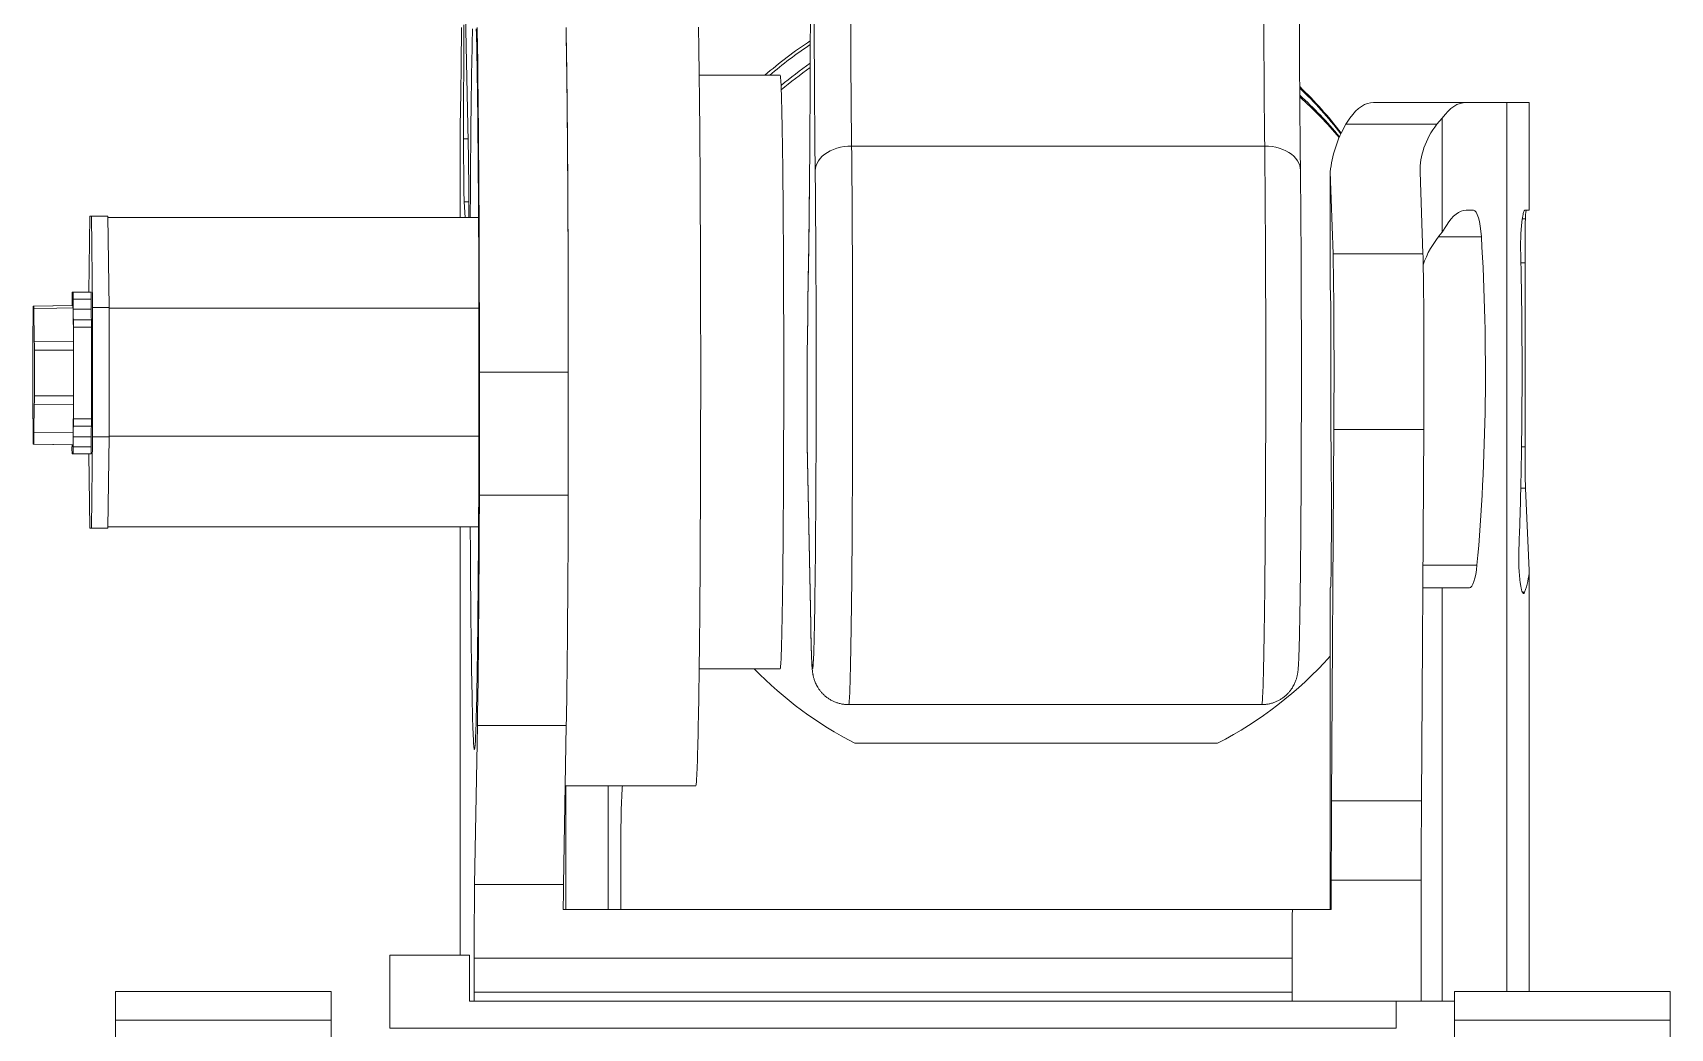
# Model space of a CAD drawing. Header units: millimetres. Extents: x 419 to 13500, y 498 to 10404.
# Drawn here: x 8802 to 9713, y 5813 to 6367 of the extents above; entities that cross this region are included whole.
import ezdxf

# ---------------------------------------------------------------- set-up
doc = ezdxf.new("R2010")
doc.units = ezdxf.units.MM
doc.header["$LTSCALE"] = 50

msp = doc.modelspace()

# ---------------------------------------------------------------- linework, layer by layer
at = {"color": 7, "linetype": 'Continuous', "lineweight": 15}
for p, q in [((9044.54, 6297.32), (9042.56, 6391.73)), ((9042.02, 6371.21), (9041.88, 6307.71)), ((9217.96, 6343.06), (9172.92, 6343.06)), ((9548.19, 6327.96), (9599.61, 6327.96)), ((9622.34, 6327.96), (9599.61, 6327.96)), ((9634.74, 6327.96), (9622.34, 6327.96)), ((9634.74, 6267.96), (9634.74, 6327.96)), ((9040.01, 6318.36), (9040.01, 6263.96)), ((9532.72, 6315.9), (9534.89, 6319.26)), ((9532.72, 6315.9), (9583.37, 6315.9)), ((9586.31, 6319.26), (9583.37, 6315.9)), ((9586.31, 6255.71), (9586.31, 6319.26)), ((9487.57, 6303.66), (9257.72, 6303.66)), ((9524.07, 6225.45), (9524.07, 6289.3)), ((9525.58, 6243.74), (9524.07, 6289.3)), ((9574.1, 6289.3), (9575.62, 6243.74)), ((9042.17, 6272.71), (9042.77, 6263.96)), ((8833.89, 6264.72), (8833.38, 6222.46)), ((8834.76, 6264.72), (8833.89, 6264.72)), ((8835.37, 6213.9), (8834.76, 6264.72)), ((8834.76, 6264.72), (8843.96, 6264.72)), ((8844.58, 6213.9), (8843.96, 6264.72)), ((8843.97, 6263.96), (9050.17, 6263.96)), ((9586.31, 6255.71), (9588.69, 6259.52)), ((9599.61, 6267.96), (9603.72, 6267.96)), ((9632.35, 6267.96), (9634.74, 6267.96)), ((9525.58, 6243.74), (9575.62, 6243.74)), ((9233.65, 6232.62), (9233.11, 6194.2)), ((9233.65, 6232.32), (9233.11, 6193.92)), ((9524.07, 6225.45), (9524.2, 6221.41)), ((8802.42, 6214.58), (8824.16, 6214.96)), ((8802.72, 6214.58), (8802.42, 6214.58)), ((8802.72, 6214.58), (8824.47, 6214.96)), ((8823.96, 6218.46), (8823.96, 6214.96)), ((8824.62, 6222.46), (8824.01, 6222.46)), ((8824.47, 6214.96), (8824.16, 6214.96)), ((8824.74, 6195.04), (8824.52, 6213.69)), ((8824.62, 6222.46), (8834.62, 6222.46)), ((8824.67, 6212.96), (8824.67, 6218.46)), ((8824.67, 6218.46), (8834.67, 6218.46)), ((8834.67, 6212.96), (8834.67, 6218.46)), ((8835.37, 6142.02), (8835.37, 6213.9)), ((8835.37, 6213.9), (8844.58, 6213.9)), ((8844.58, 6142.02), (8844.58, 6213.9)), ((8802.36, 6212.64), (8802.14, 6194.78)), ((8802.99, 6194.77), (8802.77, 6213.4)), ((8824.67, 6212.96), (8834.67, 6212.96)), ((8824.81, 6206.96), (8824.74, 6206.96)), ((8824.81, 6206.96), (8834.81, 6206.96)), ((8844.58, 6213.58), (9050.36, 6213.58)), ((8824.86, 6151.96), (8824.86, 6202.96)), ((8824.86, 6202.96), (8834.86, 6202.96)), ((8834.86, 6151.96), (8834.86, 6202.96)), ((8802.12, 6190.09), (8802.12, 6164.83)), ((8802.99, 6194.77), (8824.74, 6195.04)), ((8803.02, 6164.83), (8803.02, 6190.13)), ((8803.02, 6190.13), (8824.77, 6190.13)), ((8824.77, 6164.83), (8824.77, 6190.13)), ((9100.1, 6177.96), (9050.64, 6177.96)), ((9050.64, 6109.4), (9050.64, 6177.96)), ((9100.1, 6177.96), (9100.1, 6170.41)), ((9100.1, 6170.41), (9100.1, 6109.4)), ((8802.14, 6160.14), (8802.34, 6143.67)), ((8802.8, 6144.38), (8802.99, 6160.15)), ((8802.99, 6160.15), (8824.74, 6159.88)), ((8803.02, 6164.83), (8824.77, 6164.83)), ((8824.55, 6144.22), (8824.74, 6159.88)), ((8824.86, 6151.96), (8834.86, 6151.96)), ((8802.34, 6143.67), (8802.34, 6137.84)), ((8802.8, 6137.84), (8802.8, 6144.38)), ((8802.8, 6144.38), (8824.55, 6144.22)), ((8824.55, 6137.46), (8824.55, 6144.22)), ((8824.67, 6136.46), (8824.67, 6141.96)), ((8824.67, 6141.96), (8834.67, 6141.96)), ((8824.74, 6147.96), (8824.81, 6147.96)), ((8824.81, 6147.96), (8834.81, 6147.96)), ((8834.67, 6136.46), (8834.67, 6141.96)), ((8834.76, 6091.2), (8835.37, 6142.02)), ((8835.37, 6142.02), (8844.58, 6142.02)), ((8843.96, 6091.2), (8844.58, 6142.02)), ((8844.58, 6142.34), (9050.36, 6142.34)), ((9524.76, 5939.49), (9526.05, 6145.95)), ((9526.05, 6145.95), (9576.08, 6145.95)), ((9576.08, 6145.95), (9574.8, 5939.49)), ((8802.34, 6137.84), (8802.8, 6137.84)), ((8802.34, 6137.84), (8824.08, 6137.46)), ((8802.8, 6137.84), (8824.55, 6137.46)), ((8823.96, 6137.46), (8823.96, 6136.46)), ((8824.01, 6132.46), (8824.62, 6132.46)), ((8824.08, 6137.46), (8824.55, 6137.46)), ((8824.62, 6132.46), (8834.62, 6132.46)), ((8824.67, 6136.46), (8834.67, 6136.46)), ((8833.39, 6132.46), (8833.89, 6091.2)), ((9233.16, 6128.98), (9234.97, 6037.42)), ((9233.17, 6128.58), (9234.97, 6037.03)), ((9634.74, 6067.62), (9632.67, 6113.46)), ((9100.1, 6109.4), (9050.64, 6109.4)), ((9524.66, 6097.7), (9524.48, 6068.85)), ((8833.89, 6091.2), (8834.76, 6091.2)), ((8833.89, 6091.2), (8843.09, 6091.2)), ((8834.76, 6091.2), (8843.96, 6091.2)), ((8843.09, 6091.2), (8843.96, 6091.2)), ((8843.97, 6091.96), (9050.17, 6091.96)), ((8843.97, 6091.96), (9050.17, 6091.96)), ((9040.01, 6091.96), (9040.01, 5853.6)), ((9634.74, 5833.43), (9634.74, 6067.62)), ((9524.07, 5879), (9524.07, 6057.96)), ((9524.26, 6057.96), (9524.07, 6057.96)), ((9586.31, 6057.96), (9575.53, 6057.96)), ((9586.31, 5827.96), (9586.31, 6057.96)), ((9601.44, 6057.96), (9586.31, 6057.96)), ((9172.92, 6012.86), (9217.96, 6012.86)), ((9256.07, 5992.96), (9485.93, 5992.96)), ((9047.99, 5892.89), (9049.52, 5981.37)), ((9098.99, 5981.37), (9049.52, 5981.37)), ((9098.99, 5981.37), (9097.46, 5892.89)), ((9259.59, 5971.49), (9461.37, 5971.49)), ((9098.41, 5947.84), (9170.98, 5947.84)), ((9098.74, 5879), (9098.74, 5947.84)), ((9524.76, 5939.49), (9574.8, 5939.49)), ((9129.39, 5879), (9129.39, 5923.78)), ((9524.63, 5879), (9524.63, 5895.29)), ((9524.63, 5895.29), (9574.66, 5895.29)), ((9574.66, 5895.29), (9574.66, 5827.96)), ((9097.46, 5892.89), (9047.99, 5892.89)), ((9502.97, 5879), (9097.3, 5879)), ((9524.63, 5879), (9502.97, 5879)), ((9000.72, 5853.6), (9000.72, 5812.96)), ((9000.72, 5853.6), (9045.06, 5853.6)), ((9045.06, 5853.6), (9045.06, 5827.96)), ((9047.74, 5832.96), (9047.74, 5851.93)), ((9502.87, 5851.93), (9047.74, 5851.93)), ((9502.87, 5851.93), (9502.87, 5832.96)), ((8968.22, 5833.43), (8848.22, 5833.43)), ((8848.22, 5833.43), (8848.22, 5817.43)), ((8968.22, 5833.43), (8968.22, 5817.43)), ((9502.87, 5832.96), (9047.74, 5832.96)), ((9713.22, 5833.43), (9593.22, 5833.43)), ((9593.22, 5833.43), (9593.22, 5817.43)), ((9713.22, 5833.43), (9713.22, 5817.43)), ((9045.06, 5827.96), (9047.68, 5827.96)), ((9502.81, 5827.96), (9047.68, 5827.96)), ((9502.81, 5827.96), (9574.66, 5827.96)), ((9560.72, 5812.96), (9560.72, 5827.96)), ((9574.66, 5827.96), (9586.31, 5827.96)), ((9586.31, 5827.96), (9593.22, 5827.96)), ((8968.22, 5817.43), (8848.22, 5817.43)), ((8848.22, 5817.43), (8848.22, 5749.43)), ((8968.22, 5817.43), (8968.22, 5749.43)), ((9000.72, 5812.96), (9560.72, 5812.96)), ((9713.22, 5817.43), (9593.22, 5817.43)), ((9593.22, 5817.43), (9593.22, 5749.43)), ((9713.22, 5817.43), (9713.22, 5749.43))]:
    msp.add_line(p, q, dxfattribs=at)
at = {"color": 8, "linetype": 'Continuous', "lineweight": 15}
for p, q in [((9622.34, 5833.43), (9622.34, 6327.96)), ((9044.32, 6307.71), (9041.88, 6307.71)), ((9044.72, 6272.71), (9042.17, 6272.71)), ((9630.91, 6263.26), (9632.61, 6263.26)), ((9584.21, 6253.15), (9608.12, 6253.15)), ((9630.13, 6238.66), (9632.44, 6238.66)), ((9630.47, 6136.4), (9632.49, 6136.4)), ((9233.17, 6128.58), (9233.16, 6128.98)), ((9630.05, 6113.46), (9632.67, 6113.46)), ((9575.61, 6070.6), (9605.68, 6070.6)), ((9630.99, 6055.51), (9632.15, 6055.51)), ((9234.97, 6037.03), (9234.97, 6037.42)), ((9122.23, 5879), (9122.23, 5947.84))]:
    msp.add_line(p, q, dxfattribs=at)
at = {"color": 7, "linetype": 'Continuous', "lineweight": 15, "flags": 128}
for points in [[(9234.83, 6429.17), (9234.83, 6423.8), (9234.83, 6417), (9234.83, 6410.19), (9234.83, 6403.39), (9234.82, 6396.61), (9234.82, 6389.84), (9234.81, 6383.09), (9234.79, 6376.38), (9234.78, 6369.7), (9234.76, 6363.06), (9234.74, 6356.48), (9234.71, 6349.95), (9234.69, 6343.49), (9234.66, 6337.09), (9234.63, 6330.77), (9234.6, 6324.53), (9234.56, 6318.37), (9234.53, 6312.31), (9234.49, 6306.35), (9234.44, 6300.49), (9234.4, 6294.74), (9234.38, 6292.39)], [(9237.47, 6290.02), (9237.42, 6295.31), (9237.36, 6300.74), (9237.31, 6306.32), (9237.26, 6312.04), (9237.21, 6317.89), (9237.16, 6323.87), (9237.12, 6329.97), (9237.08, 6336.18), (9237.04, 6342.5), (9237, 6348.92), (9236.97, 6355.43), (9236.93, 6362.04), (9236.91, 6368.72), (9236.88, 6375.47), (9236.86, 6382.3), (9236.83, 6389.18), (9236.82, 6396.12), (9236.8, 6403.1), (9236.79, 6410.11), (9236.78, 6417.16), (9236.77, 6424.23)], [(9257.08, 6425.63), (9257.08, 6418.88), (9257.09, 6412.16), (9257.11, 6405.46), (9257.12, 6398.81), (9257.14, 6392.2), (9257.16, 6385.65), (9257.18, 6379.16), (9257.21, 6372.74), (9257.24, 6366.39), (9257.27, 6360.13), (9257.3, 6353.96), (9257.34, 6347.89), (9257.38, 6341.92), (9257.42, 6336.07), (9257.46, 6330.33), (9257.51, 6324.72), (9257.56, 6319.24), (9257.61, 6313.9), (9257.66, 6308.7), (9257.72, 6303.66)], [(9487.57, 6303.66), (9487.51, 6308.7), (9487.46, 6313.9), (9487.41, 6319.24), (9487.36, 6324.72), (9487.31, 6330.33), (9487.27, 6336.07), (9487.23, 6341.92), (9487.19, 6347.89), (9487.16, 6353.96), (9487.12, 6360.13), (9487.09, 6366.39), (9487.06, 6372.74), (9487.04, 6379.16), (9487.01, 6385.65), (9486.99, 6392.2), (9486.97, 6398.81), (9486.96, 6405.46), (9486.95, 6412.16), (9486.94, 6418.88), (9486.93, 6425.63)], [(9506.75, 6422.77), (9506.76, 6417.16), (9506.77, 6410.11), (9506.78, 6403.1), (9506.8, 6396.12), (9506.82, 6389.18), (9506.84, 6382.3), (9506.86, 6375.47), (9506.89, 6368.72), (9506.91, 6362.04), (9506.95, 6355.43), (9506.98, 6348.92), (9507.02, 6342.5), (9507.06, 6336.18), (9507.1, 6329.97), (9507.14, 6323.87), (9507.19, 6317.89), (9507.2, 6316.07)], [(9040.64, 6369.56), (9040.62, 6365.33), (9040.59, 6361.2), (9040.56, 6357.18), (9040.53, 6353.28), (9040.5, 6349.5), (9040.46, 6345.86), (9040.42, 6342.35), (9040.39, 6339), (9040.34, 6335.81), (9040.3, 6332.77), (9040.26, 6329.91), (9040.21, 6327.23), (9040.16, 6324.72), (9040.11, 6322.41), (9040.06, 6320.29), (9040.01, 6318.36)], [(9046.8, 6368.98), (9046.73, 6366.12), (9046.66, 6363.07), (9046.59, 6359.83), (9046.52, 6356.4), (9046.45, 6352.8), (9046.38, 6349.02), (9046.32, 6345.07), (9046.26, 6340.95), (9046.19, 6336.67), (9046.13, 6332.22), (9046.08, 6327.63), (9046.02, 6322.88), (9045.96, 6317.98), (9045.91, 6312.95), (9045.86, 6307.77), (9045.81, 6302.47), (9045.77, 6297.04), (9045.72, 6291.49), (9045.68, 6285.83), (9045.64, 6280.06), (9045.6, 6274.19), (9045.56, 6268.22), (9045.54, 6263.96)], [(9050.4, 6177.96), (9050.39, 6184.62), (9050.39, 6191.28), (9050.38, 6197.92), (9050.37, 6204.54), (9050.36, 6211.14), (9050.35, 6217.7), (9050.33, 6224.23), (9050.31, 6230.7), (9050.29, 6237.12), (9050.27, 6243.49), (9050.24, 6249.78), (9050.21, 6256.01), (9050.18, 6262.16), (9050.15, 6268.22), (9050.11, 6274.19), (9050.07, 6280.06), (9050.03, 6285.83), (9049.99, 6291.49), (9049.95, 6297.04), (9049.9, 6302.47), (9049.85, 6307.77), (9049.8, 6312.95), (9049.75, 6317.98), (9049.69, 6322.88), (9049.64, 6327.63), (9049.58, 6332.22), (9049.52, 6336.67), (9049.46, 6340.95), (9049.39, 6345.07), (9049.33, 6349.02), (9049.26, 6352.8), (9049.2, 6356.4), (9049.13, 6359.83), (9049.06, 6363.07), (9048.98, 6366.12), (9048.91, 6368.98)], [(9050.64, 6177.96), (9050.64, 6185.04), (9050.63, 6192.12), (9050.63, 6199.18), (9050.62, 6206.22), (9050.6, 6213.24), (9050.59, 6220.22), (9050.57, 6227.16), (9050.55, 6234.06), (9050.53, 6240.9), (9050.51, 6247.69), (9050.48, 6254.4), (9050.45, 6261.05), (9050.42, 6267.61), (9050.38, 6274.09), (9050.35, 6280.48), (9050.31, 6286.77), (9050.26, 6292.96), (9050.22, 6299.04), (9050.17, 6305), (9050.13, 6310.85), (9050.08, 6316.57), (9050.02, 6322.15), (9049.97, 6327.6), (9049.91, 6332.91), (9049.85, 6338.07), (9049.79, 6343.08), (9049.73, 6347.93), (9049.67, 6352.62), (9049.6, 6357.15), (9049.53, 6361.5), (9049.46, 6365.69), (9049.39, 6369.69)], [(9098.86, 6369.69), (9098.93, 6365.69), (9099, 6361.5), (9099.07, 6357.15), (9099.13, 6352.62), (9099.2, 6347.93), (9099.26, 6343.08), (9099.32, 6338.07), (9099.38, 6332.91), (9099.44, 6327.6), (9099.49, 6322.15), (9099.54, 6316.57), (9099.59, 6310.85), (9099.64, 6305), (9099.69, 6299.04), (9099.73, 6292.96), (9099.77, 6286.77), (9099.81, 6280.48), (9099.85, 6274.09), (9099.88, 6267.61), (9099.92, 6261.05), (9099.95, 6254.4), (9099.97, 6247.69), (9100, 6240.9), (9100.02, 6234.06), (9100.04, 6227.16), (9100.06, 6220.22), (9100.07, 6213.24), (9100.08, 6206.22), (9100.09, 6199.18), (9100.1, 6192.12), (9100.1, 6185.04), (9100.1, 6177.96)], [(9172.51, 6369.91), (9172.58, 6365.96), (9172.65, 6361.85), (9172.72, 6357.57), (9172.78, 6353.12), (9172.85, 6348.51), (9172.91, 6343.74), (9172.97, 6338.82), (9173.03, 6333.75), (9173.08, 6328.54), (9173.14, 6323.19), (9173.19, 6317.7), (9173.24, 6312.09), (9173.29, 6306.35), (9173.33, 6300.5), (9173.38, 6294.53), (9173.42, 6288.46), (9173.46, 6282.28), (9173.5, 6276.01), (9173.53, 6269.64), (9173.56, 6263.19), (9173.59, 6256.67), (9173.62, 6250.07), (9173.65, 6243.4), (9173.67, 6236.68), (9173.69, 6229.9), (9173.71, 6223.07), (9173.72, 6216.2), (9173.73, 6209.3), (9173.74, 6202.36), (9173.75, 6195.41), (9173.76, 6188.43), (9173.76, 6181.45), (9173.76, 6174.47), (9173.76, 6167.49), (9173.75, 6160.51), (9173.74, 6153.56), (9173.73, 6146.62), (9173.72, 6139.72), (9173.71, 6132.85), (9173.69, 6126.02), (9173.67, 6119.24), (9173.65, 6112.52), (9173.62, 6105.85), (9173.59, 6099.25), (9173.56, 6092.73), (9173.53, 6086.28), (9173.5, 6079.91), (9173.46, 6073.64), (9173.42, 6067.46), (9173.38, 6061.39), (9173.33, 6055.42), (9173.29, 6049.57), (9173.24, 6043.83), (9173.19, 6038.22), (9173.14, 6032.73), (9173.08, 6027.38), (9173.03, 6022.17), (9172.97, 6017.1), (9172.91, 6012.18), (9172.85, 6007.41), (9172.78, 6002.8), (9172.72, 5998.35), (9172.65, 5994.07), (9172.58, 5989.96), (9172.51, 5986.01), (9172.44, 5982.25), (9172.37, 5978.67), (9172.3, 5975.27), (9172.22, 5972.05), (9172.14, 5969.03), (9172.07, 5966.2), (9171.99, 5963.56), (9171.91, 5961.12), (9171.83, 5958.88), (9171.75, 5956.85), (9171.67, 5955.01), (9171.59, 5953.39), (9171.5, 5951.96), (9171.42, 5950.75), (9171.34, 5949.75), (9171.25, 5948.95), (9171.17, 5948.37), (9171.08, 5948), (9171, 5947.84), (9170.98, 5947.84)], [(9098.9, 6367.43), (9098.97, 6363.38), (9099.04, 6359.17), (9099.1, 6354.78), (9099.17, 6350.24), (9099.23, 6345.54), (9099.29, 6340.68), (9099.35, 6335.68), (9099.41, 6330.53), (9099.46, 6325.24), (9099.51, 6319.81), (9099.57, 6314.26), (9099.61, 6308.58), (9099.66, 6302.77), (9099.71, 6296.86), (9099.75, 6290.83), (9099.79, 6284.71), (9099.83, 6278.48), (9099.86, 6272.16), (9099.9, 6265.76), (9099.93, 6259.27), (9099.95, 6252.71), (9099.98, 6246.08), (9100, 6239.39), (9100.03, 6232.64), (9100.04, 6225.84), (9100.06, 6219), (9100.07, 6212.12), (9100.09, 6205.21), (9100.09, 6198.27), (9100.1, 6191.32), (9100.1, 6184.35), (9100.11, 6177.38), (9100.1, 6170.41)], [(9217.96, 6343.06), (9218.04, 6342.95), (9218.11, 6342.64), (9218.18, 6342.11), (9218.25, 6341.38), (9218.32, 6340.44), (9218.39, 6339.29), (9218.46, 6337.93), (9218.53, 6336.37), (9218.6, 6334.61), (9218.66, 6332.65), (9218.73, 6330.49), (9218.79, 6328.14), (9218.86, 6325.6), (9218.92, 6322.86), (9218.98, 6319.95), (9219.04, 6316.85), (9219.1, 6313.58), (9219.16, 6310.13), (9219.22, 6306.51), (9219.27, 6302.73), (9219.32, 6298.8), (9219.38, 6294.7), (9219.43, 6290.46), (9219.47, 6286.08), (9219.52, 6281.56), (9219.56, 6276.9), (9219.6, 6272.12), (9219.64, 6267.22), (9219.68, 6262.21), (9219.72, 6257.08), (9219.75, 6251.86), (9219.78, 6246.55), (9219.81, 6241.14), (9219.83, 6235.66), (9219.86, 6230.1), (9219.88, 6224.47), (9219.9, 6218.79), (9219.92, 6213.05), (9219.93, 6207.27), (9219.94, 6201.46), (9219.95, 6195.61), (9219.96, 6189.74), (9219.96, 6183.85), (9219.96, 6177.96), (9219.96, 6172.07), (9219.96, 6166.18), (9219.95, 6160.31), (9219.94, 6154.46), (9219.93, 6148.65), (9219.92, 6142.87), (9219.9, 6137.13), (9219.88, 6131.45), (9219.86, 6125.82), (9219.83, 6120.26), (9219.81, 6114.78), (9219.78, 6109.38), (9219.75, 6104.06), (9219.72, 6098.84), (9219.68, 6093.71), (9219.64, 6088.7), (9219.6, 6083.8), (9219.56, 6079.02), (9219.52, 6074.36), (9219.47, 6069.84), (9219.43, 6065.46), (9219.38, 6061.22), (9219.32, 6057.12), (9219.27, 6053.19), (9219.22, 6049.41), (9219.16, 6045.79), (9219.1, 6042.34), (9219.04, 6039.07), (9218.98, 6035.97), (9218.92, 6033.06), (9218.86, 6030.32), (9218.79, 6027.78), (9218.73, 6025.43), (9218.66, 6023.27), (9218.6, 6021.31), (9218.53, 6019.55), (9218.46, 6017.99), (9218.39, 6016.63), (9218.32, 6015.48), (9218.25, 6014.54), (9218.18, 6013.81), (9218.11, 6013.28), (9218.04, 6012.97), (9217.96, 6012.86)], [(9041.88, 6307.71), (9041.87, 6305.11), (9041.87, 6302.48), (9041.87, 6299.85), (9041.88, 6297.24), (9041.88, 6294.67), (9041.89, 6292.15), (9041.91, 6289.71), (9041.92, 6287.37), (9041.94, 6285.15), (9041.96, 6283.05), (9041.98, 6281.11), (9042, 6279.32), (9042.03, 6277.72), (9042.05, 6276.3), (9042.08, 6275.08), (9042.11, 6274.07), (9042.14, 6273.28), (9042.17, 6272.71)], [(9044.71, 6263.96), (9044.71, 6264.73), (9044.71, 6267.23), (9044.72, 6269.76), (9044.72, 6272.3), (9044.71, 6274.83), (9044.71, 6277.33), (9044.7, 6279.8), (9044.69, 6282.2), (9044.68, 6284.52), (9044.67, 6286.75), (9044.65, 6288.87), (9044.63, 6290.87), (9044.61, 6292.72), (9044.59, 6294.43), (9044.56, 6295.96), (9044.54, 6297.32)], [(9257.72, 6303.66), (9255.62, 6303.58), (9253.54, 6303.36), (9251.51, 6302.99), (9249.54, 6302.48), (9247.66, 6301.83), (9245.89, 6301.05), (9244.24, 6300.15), (9242.75, 6299.14), (9241.41, 6298.04), (9240.25, 6296.84), (9239.28, 6295.57), (9238.51, 6294.23), (9237.95, 6292.86), (9237.6, 6291.45), (9237.47, 6290.02)], [(9237.58, 6076.49), (9237.6, 6077.95), (9237.64, 6082.72), (9237.68, 6087.61), (9237.72, 6092.61), (9237.75, 6097.73), (9237.79, 6102.94), (9237.82, 6108.26), (9237.85, 6113.66), (9237.87, 6119.15), (9237.9, 6124.71), (9237.92, 6130.34), (9237.94, 6136.03), (9237.95, 6141.78), (9237.97, 6147.57), (9237.98, 6153.4), (9237.99, 6159.26), (9238, 6165.15), (9238, 6171.06), (9238, 6176.97), (9238, 6182.88), (9238, 6188.79), (9237.99, 6194.68), (9237.98, 6200.55), (9237.97, 6206.4), (9237.96, 6212.2), (9237.94, 6217.96), (9237.93, 6223.67), (9237.9, 6229.33), (9237.88, 6234.91), (9237.85, 6240.42), (9237.83, 6245.86), (9237.8, 6251.2), (9237.76, 6256.45), (9237.73, 6261.6), (9237.69, 6266.64), (9237.65, 6271.57), (9237.62, 6275.45)], [(9632.44, 6238.66), (9632.43, 6240.71), (9632.43, 6242.8), (9632.43, 6244.91), (9632.43, 6247), (9632.44, 6249.06), (9632.45, 6251.06), (9632.46, 6252.98), (9632.47, 6254.8), (9632.48, 6256.51), (9632.5, 6258.07), (9632.52, 6259.48), (9632.54, 6260.71), (9632.56, 6261.76), (9632.59, 6262.62), (9632.61, 6263.26)], [(9526.05, 6145.95), (9526.07, 6149.52), (9526.08, 6153.18), (9526.1, 6156.92), (9526.11, 6160.72), (9526.12, 6164.59), (9526.13, 6168.49), (9526.14, 6172.43), (9526.14, 6176.38), (9526.14, 6180.34), (9526.14, 6184.29), (9526.13, 6188.22), (9526.12, 6192.12), (9526.11, 6195.97), (9526.1, 6199.77), (9526.08, 6203.49), (9526.06, 6207.14), (9526.04, 6210.69), (9526.02, 6214.13), (9525.99, 6217.46), (9525.96, 6220.67), (9525.93, 6223.73), (9525.9, 6226.65), (9525.87, 6229.42), (9525.83, 6232.02), (9525.79, 6234.45), (9525.75, 6236.69), (9525.71, 6238.75), (9525.67, 6240.62), (9525.63, 6242.28), (9525.58, 6243.74)], [(9575.62, 6243.74), (9575.66, 6242.28), (9575.7, 6240.62), (9575.75, 6238.75), (9575.79, 6236.69), (9575.83, 6234.45), (9575.86, 6232.02), (9575.9, 6229.42), (9575.93, 6226.65), (9575.97, 6223.73), (9576, 6220.67), (9576.03, 6217.46), (9576.05, 6214.13), (9576.07, 6210.69), (9576.1, 6207.14), (9576.11, 6203.49), (9576.13, 6199.77), (9576.14, 6195.97), (9576.16, 6192.12), (9576.16, 6188.22), (9576.17, 6184.29), (9576.17, 6180.34), (9576.17, 6176.38), (9576.17, 6172.43), (9576.17, 6168.49), (9576.16, 6164.59), (9576.15, 6160.72), (9576.13, 6156.92), (9576.12, 6153.18), (9576.1, 6149.52), (9576.08, 6145.95)], [(9632.49, 6136.4), (9632.51, 6143.67), (9632.52, 6150.97), (9632.53, 6158.31), (9632.53, 6165.66), (9632.54, 6173.03), (9632.54, 6180.4), (9632.54, 6187.77), (9632.53, 6195.13), (9632.52, 6202.47), (9632.51, 6209.79), (9632.5, 6217.07), (9632.48, 6224.32), (9632.46, 6231.52), (9632.44, 6238.66)], [(8802.77, 6213.4), (8815.48, 6213.57), (8824.52, 6213.69)], [(9524.2, 6221.41), (9524.23, 6220.58), (9524.25, 6219.56), (9524.27, 6218.35), (9524.29, 6216.97), (9524.31, 6215.43), (9524.32, 6213.74), (9524.33, 6211.94), (9524.35, 6210.03), (9524.35, 6208.03), (9524.36, 6205.98), (9524.36, 6203.89), (9524.36, 6201.78), (9524.36, 6199.69), (9524.36, 6197.62)], [(9524.36, 6197.62), (9524.34, 6193.57), (9524.34, 6189.47), (9524.33, 6185.35), (9524.33, 6181.2), (9524.33, 6177.05), (9524.33, 6172.9), (9524.33, 6168.76), (9524.34, 6164.65), (9524.35, 6160.57), (9524.36, 6156.54), (9524.38, 6152.57), (9524.39, 6148.66), (9524.41, 6144.84), (9524.43, 6141.1), (9524.46, 6137.47), (9524.48, 6133.94), (9524.51, 6130.53), (9524.54, 6127.25), (9524.58, 6124.11), (9524.61, 6121.11)], [(9233.11, 6193.92), (9233.08, 6191.98), (9233.06, 6189.9), (9233.04, 6187.66), (9233.02, 6185.3), (9233, 6182.81), (9232.98, 6180.22), (9232.97, 6177.53), (9232.96, 6174.77), (9232.95, 6171.95), (9232.94, 6169.07), (9232.94, 6166.17), (9232.93, 6163.24), (9232.94, 6160.32), (9232.94, 6157.41), (9232.95, 6154.53), (9232.95, 6151.69), (9232.97, 6148.92), (9232.98, 6146.22), (9232.99, 6143.61), (9233.01, 6141.11), (9233.03, 6138.72), (9233.06, 6136.47), (9233.08, 6134.35), (9233.11, 6132.39), (9233.13, 6130.6), (9233.16, 6128.98)], [(9045.54, 6091.96), (9045.56, 6087.7), (9045.6, 6081.73), (9045.64, 6075.86), (9045.68, 6070.09), (9045.72, 6064.43), (9045.77, 6058.88), (9045.81, 6053.45), (9045.86, 6048.15), (9045.91, 6042.97), (9045.96, 6037.94), (9046.02, 6033.04), (9046.08, 6028.29), (9046.13, 6023.7), (9046.19, 6019.25), (9046.26, 6014.97), (9046.32, 6010.85), (9046.38, 6006.9), (9046.45, 6003.12), (9046.52, 5999.52), (9046.59, 5996.09), (9046.66, 5992.85), (9046.73, 5989.8), (9046.8, 5986.94), (9046.88, 5984.27), (9046.95, 5981.79), (9047.03, 5979.51), (9047.1, 5977.43), (9047.18, 5975.55), (9047.26, 5973.88), (9047.34, 5972.41), (9047.42, 5971.15), (9047.5, 5970.1), (9047.58, 5969.25), (9047.66, 5968.62), (9047.74, 5968.2), (9047.82, 5967.99), (9047.9, 5967.99), (9047.98, 5968.2), (9048.06, 5968.62), (9048.14, 5969.25), (9048.22, 5970.1), (9048.3, 5971.15), (9048.38, 5972.41), (9048.46, 5973.88), (9048.53, 5975.55), (9048.61, 5977.43), (9048.69, 5979.51), (9048.76, 5981.79), (9048.84, 5984.27), (9048.91, 5986.94), (9048.98, 5989.8), (9049.06, 5992.85), (9049.13, 5996.09), (9049.2, 5999.52), (9049.26, 6003.12), (9049.33, 6006.9), (9049.39, 6010.85), (9049.46, 6014.97), (9049.52, 6019.25), (9049.58, 6023.7), (9049.64, 6028.29), (9049.69, 6033.04), (9049.75, 6037.94), (9049.8, 6042.97), (9049.85, 6048.15), (9049.9, 6053.45), (9049.95, 6058.88), (9049.99, 6064.43), (9050.03, 6070.09), (9050.07, 6075.86), (9050.11, 6081.73), (9050.15, 6087.7), (9050.18, 6093.76), (9050.21, 6099.91), (9050.24, 6106.14), (9050.27, 6112.43), (9050.29, 6118.8), (9050.31, 6125.22), (9050.33, 6131.69), (9050.35, 6138.22), (9050.36, 6144.78), (9050.37, 6151.38), (9050.38, 6158), (9050.39, 6164.64), (9050.39, 6171.3), (9050.4, 6177.96)], [(9632.67, 6113.46), (9632.64, 6114.12), (9632.62, 6114.99), (9632.6, 6116.07), (9632.58, 6117.33), (9632.56, 6118.76), (9632.54, 6120.36), (9632.53, 6122.1), (9632.51, 6123.95), (9632.5, 6125.91), (9632.5, 6127.95), (9632.49, 6130.04), (9632.49, 6132.16), (9632.49, 6134.28), (9632.49, 6136.4)], [(9524.61, 6121.11), (9524.63, 6119.55), (9524.64, 6117.85), (9524.66, 6116.02), (9524.67, 6114.1), (9524.68, 6112.09), (9524.68, 6110.02), (9524.68, 6107.92), (9524.68, 6105.81), (9524.68, 6103.71), (9524.68, 6101.64), (9524.67, 6099.63), (9524.66, 6097.7)], [(9049.52, 5981.37), (9049.59, 5985.66), (9049.66, 5990.12), (9049.73, 5994.76), (9049.8, 5999.56), (9049.86, 6004.54), (9049.93, 6009.67), (9049.99, 6014.96), (9050.05, 6020.4), (9050.1, 6025.99), (9050.16, 6031.72), (9050.21, 6037.58), (9050.26, 6043.57), (9050.31, 6049.69), (9050.35, 6055.93), (9050.4, 6062.28), (9050.44, 6068.74), (9050.48, 6075.3), (9050.52, 6081.96), (9050.55, 6088.7), (9050.58, 6095.53), (9050.61, 6102.43), (9050.64, 6109.4)], [(9100.1, 6109.4), (9100.08, 6102.43), (9100.05, 6095.53), (9100.02, 6088.7), (9099.98, 6081.96), (9099.95, 6075.3), (9099.91, 6068.74), (9099.87, 6062.28), (9099.82, 6055.93), (9099.78, 6049.69), (9099.73, 6043.57), (9099.68, 6037.58), (9099.62, 6031.72), (9099.57, 6025.99), (9099.51, 6020.4), (9099.45, 6014.96), (9099.39, 6009.67), (9099.33, 6004.54), (9099.26, 5999.56), (9099.2, 5994.76), (9099.13, 5990.12), (9099.06, 5985.66), (9098.99, 5981.37)], [(9524.63, 5895.29), (9524.63, 5899.88), (9524.63, 5904.46), (9524.64, 5909.02), (9524.65, 5913.54), (9524.66, 5918.03), (9524.68, 5922.46), (9524.7, 5926.83), (9524.72, 5931.13), (9524.74, 5935.35), (9524.76, 5939.49)], [(9574.8, 5939.49), (9574.77, 5935.35), (9574.75, 5931.13), (9574.73, 5926.83), (9574.71, 5922.46), (9574.7, 5918.03), (9574.69, 5913.54), (9574.68, 5909.02), (9574.67, 5904.46), (9574.66, 5899.88), (9574.66, 5895.29)], [(9047.74, 5851.93), (9047.74, 5855.36), (9047.74, 5858.77), (9047.75, 5862.15), (9047.76, 5865.47), (9047.77, 5868.74), (9047.79, 5871.93), (9047.8, 5875.02), (9047.82, 5878), (9047.85, 5880.87), (9047.87, 5883.59), (9047.9, 5886.17), (9047.93, 5888.58), (9047.96, 5890.83), (9047.99, 5892.89)], [(9097.46, 5892.89), (9097.44, 5891.45), (9097.41, 5889.92), (9097.39, 5888.3), (9097.37, 5886.59), (9097.35, 5884.81), (9097.33, 5882.94), (9097.32, 5881.01), (9097.3, 5879)], [(9502.97, 5879), (9502.94, 5875.93), (9502.93, 5872.73), (9502.91, 5869.43), (9502.9, 5866.04), (9502.88, 5862.58), (9502.88, 5859.06), (9502.87, 5855.51), (9502.87, 5851.93)]]:
    msp.add_lwpolyline(points, dxfattribs=at)
at = {"color": 8, "linetype": 'Continuous', "lineweight": 15, "flags": 128}
for points in [[(9257.72, 6303.66), (9257.77, 6299), (9257.81, 6294.21), (9257.86, 6289.29), (9257.9, 6284.24), (9257.95, 6279.07), (9257.99, 6273.79), (9258.03, 6268.39), (9258.06, 6262.9), (9258.09, 6257.3), (9258.13, 6251.62), (9258.15, 6245.85), (9258.18, 6240.01), (9258.21, 6234.09), (9258.23, 6228.11), (9258.25, 6222.07), (9258.26, 6215.99), (9258.28, 6209.85), (9258.29, 6203.69), (9258.3, 6197.49), (9258.3, 6191.27), (9258.31, 6185.04), (9258.31, 6178.8), (9258.31, 6172.55), (9258.31, 6166.32), (9258.3, 6160.09), (9258.29, 6153.89), (9258.28, 6147.72), (9258.27, 6141.58), (9258.25, 6135.48), (9258.23, 6129.42), (9258.21, 6123.43), (9258.19, 6117.49), (9258.16, 6111.63), (9258.13, 6105.84), (9258.1, 6100.13), (9258.07, 6094.51), (9258.03, 6088.99), (9258, 6083.57), (9257.96, 6078.25), (9257.92, 6073.05), (9257.87, 6067.97), (9257.83, 6063.01), (9257.78, 6058.19), (9257.73, 6053.5), (9257.68, 6048.95), (9257.62, 6044.55), (9257.57, 6040.3), (9257.51, 6036.21), (9257.45, 6032.28), (9257.39, 6028.52), (9257.33, 6024.92), (9257.27, 6021.5), (9257.2, 6018.26), (9257.14, 6015.2), (9257.07, 6012.32), (9257, 6009.64), (9256.93, 6007.14), (9256.86, 6004.84), (9256.79, 6002.74), (9256.72, 6000.84), (9256.65, 5999.14), (9256.57, 5997.64), (9256.5, 5996.35), (9256.43, 5995.26), (9256.35, 5994.38), (9256.28, 5993.72), (9256.2, 5993.26), (9256.13, 5993.01), (9256.07, 5992.96)], [(9485.93, 5992.96), (9485.98, 5993.01), (9486.05, 5993.26), (9486.13, 5993.72), (9486.2, 5994.38), (9486.28, 5995.26), (9486.35, 5996.35), (9486.43, 5997.64), (9486.5, 5999.14), (9486.57, 6000.84), (9486.64, 6002.74), (9486.71, 6004.84), (9486.78, 6007.14), (9486.85, 6009.64), (9486.92, 6012.32), (9486.99, 6015.2), (9487.05, 6018.26), (9487.12, 6021.5), (9487.18, 6024.92), (9487.24, 6028.52), (9487.3, 6032.28), (9487.36, 6036.21), (9487.42, 6040.3), (9487.47, 6044.55), (9487.53, 6048.95), (9487.58, 6053.5), (9487.63, 6058.19), (9487.68, 6063.01), (9487.72, 6067.97), (9487.77, 6073.05), (9487.81, 6078.25), (9487.85, 6083.57), (9487.89, 6088.99), (9487.92, 6094.51), (9487.95, 6100.13), (9487.98, 6105.84), (9488.01, 6111.63), (9488.04, 6117.49), (9488.06, 6123.43), (9488.08, 6129.42), (9488.1, 6135.48), (9488.12, 6141.58), (9488.13, 6147.72), (9488.14, 6153.89), (9488.15, 6160.09), (9488.16, 6166.32), (9488.16, 6172.55), (9488.16, 6178.8), (9488.16, 6185.04), (9488.16, 6191.27), (9488.15, 6197.49), (9488.14, 6203.69), (9488.13, 6209.85), (9488.11, 6215.99), (9488.1, 6222.07), (9488.08, 6228.11), (9488.06, 6234.09), (9488.03, 6240.01), (9488.01, 6245.85), (9487.98, 6251.62), (9487.95, 6257.3), (9487.91, 6262.9), (9487.88, 6268.39), (9487.84, 6273.79), (9487.8, 6279.07), (9487.76, 6284.24), (9487.71, 6289.29), (9487.67, 6294.21), (9487.62, 6299), (9487.57, 6303.66)], [(9487.57, 6303.66), (9489.66, 6303.58), (9491.73, 6303.36), (9493.76, 6302.99), (9495.71, 6302.48), (9497.57, 6301.83), (9499.33, 6301.05), (9500.95, 6300.15), (9502.42, 6299.14), (9503.73, 6298.04), (9504.85, 6296.84), (9505.79, 6295.57), (9506.53, 6294.23), (9507.05, 6292.86), (9507.36, 6291.45), (9507.45, 6290.25)], [(9234.38, 6292.39), (9234.35, 6289.11), (9234.31, 6283.59), (9234.26, 6278.2), (9234.2, 6272.95), (9234.15, 6267.83), (9234.09, 6262.85), (9234.04, 6258.01), (9233.98, 6253.33), (9233.91, 6248.8), (9233.85, 6244.43), (9233.79, 6240.23), (9233.72, 6236.19), (9233.65, 6232.32)], [(9237.62, 6275.45), (9237.61, 6276.38), (9237.57, 6281.06), (9237.52, 6285.61), (9237.47, 6290.02)], [(9234.97, 6037.42), (9235.03, 6034.42), (9235.09, 6031.6), (9235.15, 6028.97), (9235.22, 6026.53), (9235.29, 6024.28), (9235.35, 6022.23), (9235.42, 6020.38), (9235.49, 6018.74), (9235.56, 6017.3), (9235.63, 6016.06), (9235.7, 6015.04), (9235.77, 6014.22), (9235.84, 6013.62), (9235.91, 6013.22), (9235.98, 6013.04), (9236.06, 6013.07), (9236.13, 6013.31), (9236.2, 6013.76), (9236.27, 6014.43), (9236.34, 6015.3), (9236.41, 6016.39), (9236.48, 6017.68), (9236.55, 6019.17), (9236.62, 6020.88), (9236.69, 6022.78), (9236.75, 6024.88), (9236.82, 6027.18), (9236.88, 6029.68), (9236.95, 6032.36), (9237.01, 6035.23), (9237.07, 6038.29), (9237.13, 6041.52), (9237.19, 6044.93), (9237.25, 6048.51), (9237.3, 6052.26), (9237.35, 6056.17), (9237.41, 6060.23), (9237.46, 6064.45), (9237.5, 6068.81), (9237.55, 6073.32), (9237.58, 6076.49)]]:
    msp.add_lwpolyline(points, dxfattribs=at)
at = {"color": 7, "linetype": 'Continuous', "lineweight": 15}
for centre, radius, start, end in [((9354.87, 6177.82), 220.08, 123.07732, 131.33983), ((9355.7, 6176.24), 220.08, 123.33711, 130.70894), ((9359.68, 6168.58), 220.07, 124.60099, 129.91174), ((9360.6, 6166.81), 220.07, 124.89572, 130.19099), ((9354.92, 6178.02), 219.86, 37.16561, 46.21552), ((9355.75, 6176.43), 219.86, 37.58428, 46.51208), ((9359.74, 6168.77), 219.87, 39.57066, 47.91965), ((9360.66, 6167), 219.86, 40.02193, 48.23995), ((9652.9, 6263.75), 20.3, 168.04047, 181.38395), ((8826.08, 6212.92), 23.72, 175.98476, 180.67194), ((8791.17, 6213.55), 11.59, 359.25037, 5.11068), ((8906.72, 6219.46), 82.76, 177.92266, 180.69218), ((8811.97, 6213.85), 12.54, 359.25339, 5.07273), ((8741.91, 6219.46), 82.77, 359.30782, 2.07734), ((8751.91, 6219.46), 82.77, 359.30782, 2.07734), ((8948.81, 6211.46), 124.15, 179.30782, 182.07734), ((8742.1, 6203.96), 82.77, 359.30782, 2.07734), ((8958.81, 6211.46), 124.15, 179.30782, 182.07734), ((8752.1, 6203.96), 82.77, 359.30782, 2.07734), ((9212.48, 6190.38), 410.36, 179.38629, 180.03994), ((8399.71, 6190.42), 403.31, 359.95915, 0.61887), ((8398.02, 6190.43), 426.74, 359.95915, 0.61887), ((9227.69, 6164.62), 425.57, 179.97149, 180.60256), ((8392.69, 6164.54), 410.33, 359.38628, 0.03994), ((8390.91, 6164.52), 433.86, 359.38628, 0.03994), ((8742.1, 6150.96), 82.77, 357.92266, 0.69218), ((8752.1, 6150.96), 82.77, 357.92266, 0.69218), ((8948.81, 6143.46), 124.15, 177.92266, 180.69218), ((8958.81, 6143.46), 124.15, 177.92266, 180.69218), ((8906.72, 6135.46), 82.77, 179.30782, 182.07734), ((8741.91, 6135.46), 82.77, 357.92266, 0.69218), ((8751.91, 6135.46), 82.77, 357.92266, 0.69218), ((9345.91, 6066.94), 178.58, 357.11766, 0.61254), ((9360.47, 6167.07), 220.07, 297.28946, 318.02176), ((9360.43, 6166.9), 219.89, 224.4697, 242.704), ((8944.29, 5831.71), 103.46, 357.92266, 0.69218), ((9399.42, 5831.71), 103.46, 357.92266, 0.69218)]:
    msp.add_arc(centre, radius, start, end, dxfattribs=at)
for centre, major_axis, ratio, start_param, end_param in [((9548.19, 6127.96), (0, 200), 0.227894, 0, 0.296081), ((9599.61, 6127.96), (0, 200), 0.227894, 0, 0.296081), ((9970.07, 6281.65), (446.27, -2.26), 0.363936, 2.943078, 3.108428), ((9842.3, 6289.3), (268.22, -1.36), 0.363936, 2.879545, 3.155527), ((9599.61, 6127.96), (0, 140), 0.227894, 0, 0.349066), ((9603.72, 6247.96), (0, 20), 0.227894, 4.974644, 6.283185), ((9842.3, 6225.45), (268.22, -1.36), 0.363936, 2.840379, 3.031214), ((9544.29, 6177.96), (0, 290), 0.227894, 4.333147, 4.974644), ((9601.44, 6078.03), (0, 20.07), 0.227894, 3.141593, 4.333147), ((9134.77, 6070.82), (500, -1.74), 0.267927, 6.181623, 6.272311)]:
    msp.add_ellipse(centre, major_axis=major_axis, ratio=ratio, start_param=start_param, end_param=end_param, dxfattribs=at)
for points, knots in [([(9507.45, 6290.25), (9507.44, 6291.08), (9507.42, 6293.49), (9507.37, 6297.58), (9507.32, 6302.56), (9507.28, 6307.65), (9507.24, 6312.21), (9507.21, 6315.12), (9507.2, 6316.24)], [0, 0, 0, 0, 0.102085, 0.295828, 0.489605, 0.683418, 0.877263, 1, 1, 1, 1]), ([(9234.38, 6292.55), (9234.37, 6290.84), (9234.34, 6287.38), (9234.31, 6284.03), (9234.29, 6282.35)], [0, 0, 0, 0, 0.495269, 1, 1, 1, 1]), ([(9485.93, 5992.98), (9486.34, 5992.98), (9487.39, 5992.98), (9489.07, 5993.18), (9490.93, 5993.56), (9492.71, 5994.11), (9494.4, 5994.8), (9495.99, 5995.63), (9497.47, 5996.58), (9498.83, 5997.62), (9500.07, 5998.75), (9501.17, 5999.93), (9502.14, 6001.15), (9502.96, 6002.36), (9503.64, 6003.53), (9504.19, 6004.63), (9504.62, 6005.64), (9504.96, 6006.55), (9505.22, 6007.37), (9505.43, 6008.11), (9505.6, 6008.8), (9505.73, 6009.44), (9505.85, 6010.06), (9505.95, 6010.67), (9506.03, 6011.32), (9506.12, 6012.07), (9506.22, 6013.11), (9506.31, 6014.37), (9506.4, 6015.89), (9506.48, 6017.49), (9506.55, 6019.25), (9506.63, 6021.19), (9506.69, 6023.27), (9506.76, 6025.49), (9506.83, 6027.87), (9506.89, 6030.4), (9506.95, 6033.1), (9507.01, 6035.95), (9507.07, 6038.95), (9507.13, 6042.12), (9507.18, 6045.43), (9507.24, 6048.89), (9507.29, 6052.49), (9507.34, 6056.24), (9507.39, 6060.12), (9507.44, 6064.13), (9507.48, 6068.28), (9507.53, 6072.54), (9507.57, 6076.93), (9507.61, 6081.43), (9507.65, 6086.05), (9507.68, 6090.76), (9507.72, 6095.58), (9507.75, 6100.48), (9507.78, 6105.48), (9507.81, 6110.56), (9507.84, 6115.72), (9507.86, 6120.94), (9507.89, 6126.24), (9507.91, 6131.59), (9507.92, 6136.99), (9507.94, 6142.44), (9507.95, 6147.93), (9507.96, 6153.46), (9507.97, 6159.01), (9507.98, 6164.58), (9507.98, 6170.17), (9507.99, 6175.77), (9507.99, 6181.37), (9507.98, 6186.97), (9507.98, 6192.56), (9507.97, 6198.13), (9507.96, 6203.68), (9507.95, 6209.19), (9507.94, 6214.68), (9507.92, 6220.12), (9507.9, 6225.51), (9507.88, 6230.85), (9507.86, 6236.13), (9507.83, 6241.34), (9507.81, 6246.48), (9507.78, 6251.54), (9507.75, 6256.51), (9507.71, 6261.4), (9507.68, 6266.2), (9507.64, 6270.89), (9507.6, 6275.47), (9507.56, 6279.95), (9507.52, 6284.31), (9507.48, 6287.72), (9507.46, 6289.68), (9507.45, 6290.25)], [0, 0, 0, 0, 0.003066, 0.007856, 0.01256, 0.017182, 0.021723, 0.026185, 0.030564, 0.034857, 0.039056, 0.043145, 0.047104, 0.050896, 0.054483, 0.057844, 0.060996, 0.06401, 0.066989, 0.070042, 0.073276, 0.076844, 0.080929, 0.085773, 0.09173, 0.099401, 0.11006, 0.128052, 0.143551, 0.158154, 0.173631, 0.188483, 0.203001, 0.217323, 0.23152, 0.245633, 0.259687, 0.273696, 0.287673, 0.301624, 0.315556, 0.329472, 0.343376, 0.357269, 0.371154, 0.385032, 0.398904, 0.412771, 0.426634, 0.440493, 0.454349, 0.468203, 0.482054, 0.495903, 0.50975, 0.523596, 0.537441, 0.551284, 0.565127, 0.578968, 0.592809, 0.606649, 0.620488, 0.634328, 0.648166, 0.662005, 0.675843, 0.689681, 0.703519, 0.717357, 0.731195, 0.745034, 0.758872, 0.772711, 0.78655, 0.800389, 0.814229, 0.82807, 0.841911, 0.855754, 0.869597, 0.883441, 0.897287, 0.911134, 0.924982, 0.938833, 0.952685, 0.96654, 0.980399, 0.99426, 1, 1, 1, 1]), ([(9234.29, 6282.35), (9234.29, 6282.32), (9234.28, 6280.56), (9234.24, 6277.18), (9234.19, 6272.22), (9234.14, 6267.4), (9234.09, 6262.7), (9234.03, 6258.14), (9233.98, 6253.71), (9233.92, 6249.43), (9233.86, 6245.29), (9233.8, 6241.3), (9233.74, 6237.46), (9233.69, 6234.6), (9233.66, 6233.05), (9233.65, 6232.68)], [0, 0, 0, 0, 0.001498, 0.08984, 0.178168, 0.266481, 0.354777, 0.443052, 0.531305, 0.619531, 0.707726, 0.795884, 0.884001, 0.972067, 1, 1, 1, 1]), ([(9630, 6244.55), (9629.99, 6245), (9629.96, 6246.54), (9629.95, 6249.24), (9630.02, 6252.54), (9630.16, 6255.74), (9630.37, 6258.7), (9630.64, 6261.38), (9630.95, 6263.67), (9631.29, 6265.56), (9631.65, 6266.92), (9632.01, 6267.79), (9632.23, 6267.9), (9632.35, 6267.96)], [0, 0, 0, 0, 0.039326, 0.133639, 0.230705, 0.324744, 0.421482, 0.516071, 0.613351, 0.708893, 0.807165, 0.902241, 1, 1, 1, 1]), ([(9629, 6079.85), (9629.2, 6085.19), (9629.6, 6095.87), (9630.03, 6111.87), (9630.36, 6127.76), (9630.58, 6143.52), (9630.72, 6159.33), (9630.78, 6175.32), (9630.75, 6191.47), (9630.63, 6207.74), (9630.43, 6223.96), (9630.2, 6236.22), (9630.03, 6243.06), (9630, 6244.55)], [0, 0, 0, 0, 0.099321, 0.198826, 0.294172, 0.389598, 0.485025, 0.580372, 0.678417, 0.776549, 0.874682, 0.972726, 1, 1, 1, 1]), ([(9233.67, 6232.68), (9233.66, 6232.58), (9233.65, 6232.46), (9233.65, 6232.34), (9233.65, 6232.32)], [0, 0, 0, 0, 0.8177402, 1, 1, 1, 1]), ([(9233.11, 6194.21), (9233.11, 6193.99), (9233.1, 6193.18), (9233.08, 6191.66), (9233.05, 6189.61), (9233.03, 6187.43), (9233.01, 6185.15), (9233, 6182.77), (9232.98, 6180.3), (9232.97, 6177.74), (9232.95, 6175.13), (9232.95, 6172.45), (9232.94, 6169.74), (9232.93, 6166.99), (9232.93, 6164.23), (9232.93, 6161.46), (9232.94, 6158.69), (9232.94, 6155.95), (9232.95, 6153.24), (9232.96, 6150.57), (9232.97, 6147.97), (9232.98, 6145.43), (9233, 6142.97), (9233.01, 6140.6), (9233.03, 6138.34), (9233.06, 6136.18), (9233.08, 6134.15), (9233.1, 6132.24), (9233.13, 6130.5), (9233.15, 6129.31), (9233.16, 6128.7), (9233.17, 6128.58)], [0, 0, 0, 0, 0.012992, 0.04971, 0.086279, 0.122724, 0.15908, 0.195372, 0.231616, 0.267825, 0.304007, 0.34017, 0.376318, 0.412456, 0.448587, 0.484716, 0.520844, 0.556975, 0.593112, 0.629257, 0.665416, 0.701592, 0.737792, 0.774023, 0.810294, 0.84662, 0.883018, 0.919516, 0.956153, 0.991325, 1, 1, 1, 1]), ([(9233.12, 6194.2), (9233.12, 6194.16), (9233.11, 6194.06), (9233.11, 6193.97), (9233.11, 6193.92)], [0, 0, 0, 0, 0.504525, 1, 1, 1, 1]), ([(9632.15, 6055.51), (9632.12, 6055.45), (9631.99, 6055.11), (9631.72, 6054.77), (9631.33, 6054.85), (9630.93, 6055.52), (9630.52, 6056.73), (9630.12, 6058.47), (9629.76, 6060.68), (9629.44, 6063.31), (9629.18, 6066.25), (9629, 6069.44), (9628.9, 6072.76), (9628.9, 6076.12), (9628.95, 6078.49), (9629, 6079.71), (9629, 6079.85)], [0, 0, 0, 0, 0.016909, 0.097928, 0.178949, 0.260497, 0.342045, 0.423868, 0.505689, 0.587192, 0.66869, 0.749296, 0.8299, 0.909578, 0.989257, 1, 1, 1, 1]), ([(9234.97, 6037.03), (9234.98, 6036.51), (9235.01, 6035.01), (9235.06, 6032.65), (9235.12, 6029.99), (9235.18, 6027.5), (9235.25, 6025.17), (9235.31, 6023), (9235.38, 6021), (9235.45, 6019.14), (9235.52, 6017.44), (9235.6, 6015.86), (9235.69, 6014.37), (9235.78, 6013.12), (9235.88, 6012.06), (9235.98, 6011.24), (9236.08, 6010.51), (9236.19, 6009.86), (9236.32, 6009.19), (9236.47, 6008.48), (9236.67, 6007.72), (9236.93, 6006.89), (9237.25, 6005.96), (9237.67, 6004.94), (9238.21, 6003.81), (9238.9, 6002.59), (9239.75, 6001.3), (9240.76, 6000.01), (9241.93, 5998.75), (9243.24, 5997.56), (9244.68, 5996.47), (9246.22, 5995.51), (9247.85, 5994.69), (9249.56, 5994.02), (9251.4, 5993.48), (9253.33, 5993.12), (9254.92, 5992.95), (9255.83, 5992.98), (9256.08, 5992.98)], [0, 0, 0, 0, 0.026168, 0.076288, 0.12648, 0.176799, 0.227284, 0.277999, 0.329036, 0.380547, 0.432789, 0.486247, 0.541965, 0.602801, 0.642661, 0.676124, 0.697109, 0.714756, 0.729665, 0.742713, 0.75462, 0.766001, 0.777318, 0.788952, 0.801341, 0.814733, 0.829115, 0.84426, 0.859902, 0.875851, 0.89199, 0.908249, 0.924586, 0.940975, 0.9574, 0.975603, 0.99348, 1, 1, 1, 1]), ([(9129.39, 5923.78), (9129.41, 5926.47), (9129.45, 5931.87), (9129.74, 5939.92), (9130.04, 5945.2), (9130.19, 5947.84)], [0, 0, 0, 0, 0.3317242, 0.6658194, 1, 1, 1, 1])]:
    msp.add_open_spline(points, degree=3, knots=knots, dxfattribs=at)

doc.saveas('drawing.dxf')
